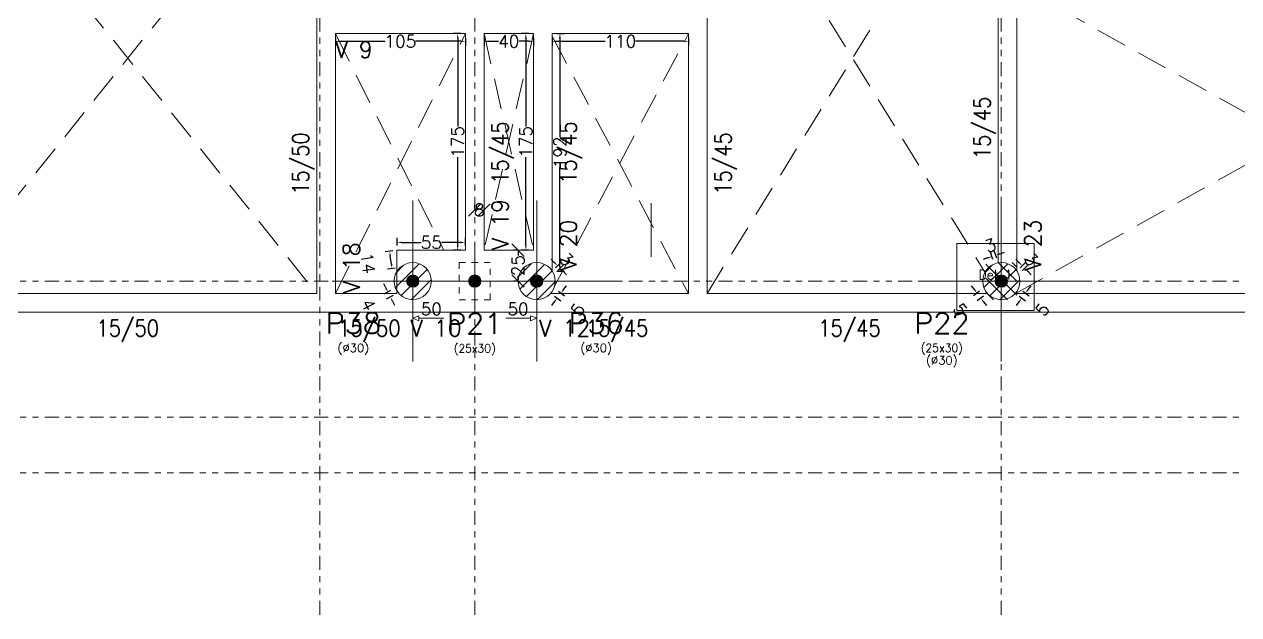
# Model space of a CAD drawing. Header units: metres. Extents: x 0 to 84, y 0 to 59.4.
# Drawn here: x 13.54 to 33.15, y 17 to 26.54 of the extents above; entities that cross this region are included whole.
import ezdxf
from ezdxf.enums import TextEntityAlignment as Align

# ---------------------------------------------------------------- set-up
doc = ezdxf.new("R2010")
doc.units = ezdxf.units.M
for name, pattern in [('CYPE_PUNTO', [0.075, 0, -0.075]), ('CYPE_RAYAPUNTOPUNTO', [0.45, 0.225, -0.075, 0, -0.075, 0, -0.075]), ('TRAZO_HUECO', [0.75, 0.5, -0.25])]:
    doc.linetypes.add(name, pattern=pattern)
doc.layers.get('0').update_dxf_attribs({"lineweight": 0})
for name, color, linetype, lineweight in [('COTA_COTAS', 2, 'Continuous', 0), ('COTA_FORMAS', 3, 'CYPE_RAYAPUNTOPUNTO', 0), ('COTA_TEXTO', 2, 'Continuous', 0), ('CSM_AREA', 5, 'Continuous', 0), ('CSM_LINHAS', 1, 'Continuous', 0), ('LJ_SIMB_ABER', 7, 'Continuous', 0), ('PILAR_BETAO', 2, 'Continuous', 20), ('PILAR_BETAO_APOIADO', 4, 'CYPE_PUNTO', 0), ('PILAR_DIM', 4, 'Continuous', 20), ('PILAR_EIXOS', 1, 'Continuous', 0), ('PILAR_HACH', 4, 'Continuous', 0), ('PILAR_REF', 3, 'Continuous', 20), ('PONTO_FIXO', 1, 'Continuous', 0), ('VIG_DIM_VIGAS', 3, 'Continuous', 15), ('VIG_FACES', 5, 'Continuous', 9), ('VIG_REF_VIGAS', 3, 'Continuous', 15)]:
    doc.layers.add(name, color=color, linetype=linetype, lineweight=lineweight)
doc.styles.add('CYPETXT', font='', dxfattribs={"height": 0.2})
doc.styles.add('CYPETXT_0.3', font='', dxfattribs={"height": 0.2})
doc.styles.get('CYPETXT').set_extended_font_data('romans')
doc.styles.get('CYPETXT_0.3').set_extended_font_data('romans')
doc.dimstyles.new('cype_arrow', dxfattribs={"dimtxt": 0.18, "dimasz": 0.075, "dimexe": 0.075, "dimexo": 0.075, "dimgap": 0, "dimtad": 0, "dimdec": 4, "dimzin": 0, "dimdsep": 46, "dimtxsty": 'CYPETXT_0.3', "dimcen": 0.09, "dimadec": 0, "dimazin": 0, "dimtfac": 1, "dimtdec": 4, "dimtofl": 0, "dimtmove": 2, "dimatfit": 3, "dimfxl": 1, "dimtolj": 1, "dimtzin": 0, "dimarcsym": 0})
doc.dimstyles.new('cype_oblique', dxfattribs={"dimtxt": 0.18, "dimasz": 0.18, "dimexe": 0.075, "dimexo": 0.075, "dimgap": 0, "dimtad": 0, "dimdec": 4, "dimzin": 0, "dimdsep": 46, "dimtxsty": 'CYPETXT_0.3', "dimblk": 'OBLIQUE', "dimtsz": 0.1, "dimcen": 0.09, "dimadec": 0, "dimazin": 0, "dimtfac": 1, "dimtdec": 4, "dimtofl": 0, "dimtmove": 2, "dimatfit": 3, "dimfxl": 1, "dimtolj": 1, "dimtzin": 0, "dimarcsym": 0})

# ---------------------------------------------------------------- blocks, each defined once
blk = doc.blocks.new('Eixos do pilar')
at = {"layer": 'PILAR_EIXOS'}
for p, q in [((0, -0.5), (0, 0.5)), ((-0.5, 0), (0.5, 0))]:
    blk.add_line(p, q, dxfattribs=at)
blk = doc.blocks.new('*D39')
at = {"layer": 'COTA_TEXTO', "color": 0, "lineweight": -2, "transparency": 16777216}
for p, q in [((28.88, 22.253), (28.835, 22.313)), ((28.965, 22.223), (28.865, 22.148)), ((29.025, 22.143), (28.925, 22.068)), ((29.03, 22.053), (29.075, 21.993))]:
    blk.add_line(p, q, dxfattribs=at)
at = {"layer": 'COTA_TEXTO', "color": 0, "transparency": 16777216}
for points in [[(28.89, 22.26), (28.87, 22.245), (28.925, 22.193)], [(29.04, 22.06), (29.02, 22.045), (28.985, 22.113)]]:
    blk.add_solid(points, dxfattribs=at)
at = {"layer": 'Defpoints', "color": 0, "transparency": 16777216}
for p in [(28.925, 22.193), (29.025, 22.268), (29.085, 22.188)]:
    blk.add_point(p, dxfattribs=at)
at = {"layer": 'COTA_TEXTO', "color": 0, "transparency": 16777216, "insert": (28.653, 21.926), "char_height": 0.2, "attachment_point": 5, "rotation": 306.8699, "style": 'CYPETXT_0.3'}
blk.add_mtext('\\A1;5', dxfattribs=at)
blk = doc.blocks.new('*D40')
at = {"layer": 'COTA_TEXTO', "color": 0, "lineweight": -2, "transparency": 16777216}
for p, q in [((29.094, 22.763), (29.023, 22.739)), ((29.181, 22.739), (29.142, 22.858)), ((29.241, 22.759), (29.202, 22.878)), ((29.297, 22.83), (29.368, 22.854))]:
    blk.add_line(p, q, dxfattribs=at)
at = {"layer": 'COTA_TEXTO', "color": 0, "transparency": 16777216}
for points in [[(29.09, 22.775), (29.098, 22.751), (29.165, 22.786)], [(29.293, 22.842), (29.301, 22.818), (29.225, 22.806)]]:
    blk.add_solid(points, dxfattribs=at)
at = {"layer": 'Defpoints', "color": 0, "transparency": 16777216}
for p in [(29.225, 22.806), (29.205, 22.668), (29.265, 22.688)]:
    blk.add_point(p, dxfattribs=at)
at = {"layer": 'COTA_TEXTO', "color": 0, "transparency": 16777216, "insert": (29.14, 22.963), "char_height": 0.2, "attachment_point": 5, "rotation": 18.4349, "style": 'CYPETXT_0.3'}
blk.add_mtext('\\A1;3', dxfattribs=at)
blk = doc.blocks.new('*D59')
at = {"layer": 'COTA_TEXTO', "color": 0, "lineweight": -2, "transparency": 16777216}
for p, q in [((29.6, 22.689), (29.547, 22.742)), ((29.618, 22.601), (29.706, 22.689)), ((29.658, 22.561), (29.746, 22.649)), ((29.746, 22.543), (29.799, 22.49))]:
    blk.add_line(p, q, dxfattribs=at)
at = {"layer": 'COTA_TEXTO', "color": 0, "transparency": 16777216}
for points in [[(29.609, 22.698), (29.592, 22.68), (29.653, 22.636)], [(29.755, 22.552), (29.738, 22.534), (29.693, 22.596)]]:
    blk.add_solid(points, dxfattribs=at)
at = {"layer": 'Defpoints', "color": 0, "transparency": 16777216}
for p in [(29.565, 22.548), (29.693, 22.596), (29.605, 22.508)]:
    blk.add_point(p, dxfattribs=at)
at = {"layer": 'COTA_TEXTO', "color": 0, "transparency": 16777216, "insert": (29.798, 22.741), "char_height": 0.2, "attachment_point": 5, "rotation": 315, "style": 'CYPETXT_0.3'}
blk.add_mtext('\\A1;3', dxfattribs=at)
blk = doc.blocks.new('*D60')
at = {"layer": 'COTA_TEXTO', "color": 0, "lineweight": -2, "transparency": 16777216}
for p, q in [((29.665, 22.223), (29.765, 22.148)), ((29.75, 22.253), (29.795, 22.313)), ((29.6, 22.053), (29.555, 21.993)), ((29.605, 22.143), (29.705, 22.068))]:
    blk.add_line(p, q, dxfattribs=at)
at = {"layer": 'COTA_TEXTO', "color": 0, "transparency": 16777216}
for points in [[(29.74, 22.26), (29.76, 22.245), (29.705, 22.193)], [(29.59, 22.06), (29.61, 22.045), (29.645, 22.113)]]:
    blk.add_solid(points, dxfattribs=at)
at = {"layer": 'Defpoints', "color": 0, "transparency": 16777216}
for p in [(29.545, 22.188), (29.605, 22.268), (29.645, 22.113)]:
    blk.add_point(p, dxfattribs=at)
at = {"layer": 'COTA_TEXTO', "color": 0, "transparency": 16777216, "insert": (29.977, 21.926), "char_height": 0.2, "attachment_point": 5, "rotation": 53.1301, "style": 'CYPETXT_0.3'}
blk.add_mtext('\\A1;5', dxfattribs=at)
blk = doc.blocks.new('*D85')
at = {"layer": 'COTA_TEXTO', "color": 0, "lineweight": -2, "transparency": 16777216}
for p, q in [((21.69, 26.388), (21.565, 26.388)), ((21.64, 26.313), (21.64, 24.884)), ((21.64, 22.963), (21.64, 24.392)), ((21.69, 22.888), (21.565, 22.888))]:
    blk.add_line(p, q, dxfattribs=at)
at = {"layer": 'COTA_TEXTO', "color": 0, "transparency": 16777216}
for points in [[(21.628, 26.313), (21.653, 26.313), (21.64, 26.388)], [(21.628, 22.963), (21.653, 22.963), (21.64, 22.888)]]:
    blk.add_solid(points, dxfattribs=at)
at = {"layer": 'Defpoints', "color": 0, "transparency": 16777216}
for p in [(21.64, 26.388), (21.765, 26.388), (21.765, 22.888)]:
    blk.add_point(p, dxfattribs=at)
at = {"layer": 'COTA_TEXTO', "color": 0, "transparency": 16777216, "insert": (21.64, 24.638), "char_height": 0.2, "attachment_point": 5, "rotation": 90, "style": 'CYPETXT_0.3'}
blk.add_mtext('\\A1;175', dxfattribs=at)
blk = doc.blocks.new('*D86')
at = {"layer": 'COTA_TEXTO', "color": 0, "lineweight": -2, "transparency": 16777216}
for p, q in [((20.965, 26.313), (20.965, 26.188)), ((21.765, 26.313), (21.765, 26.188)), ((21.04, 26.263), (21.2, 26.263)), ((21.69, 26.263), (21.53, 26.263))]:
    blk.add_line(p, q, dxfattribs=at)
at = {"layer": 'COTA_TEXTO', "color": 0, "transparency": 16777216}
for points in [[(21.04, 26.275), (21.04, 26.25), (20.965, 26.263)], [(21.69, 26.275), (21.69, 26.25), (21.765, 26.263)]]:
    blk.add_solid(points, dxfattribs=at)
at = {"layer": 'Defpoints', "color": 0, "transparency": 16777216}
for p in [(20.965, 26.388), (21.765, 26.388), (20.965, 26.263)]:
    blk.add_point(p, dxfattribs=at)
at = {"layer": 'COTA_TEXTO', "color": 0, "transparency": 16777216, "insert": (21.365, 26.263), "char_height": 0.2, "attachment_point": 5, "style": 'CYPETXT_0.3'}
blk.add_mtext('\\A1;40', dxfattribs=at)
blk = doc.blocks.new('*D87')
at = {"layer": 'COTA_TEXTO', "color": 0, "lineweight": -2, "transparency": 16777216}
for p, q in [((22.1, 22.689), (22.047, 22.742)), ((22.118, 22.601), (22.206, 22.689)), ((22.158, 22.561), (22.246, 22.649)), ((22.246, 22.543), (22.299, 22.49))]:
    blk.add_line(p, q, dxfattribs=at)
at = {"layer": 'COTA_TEXTO', "color": 0, "transparency": 16777216}
for points in [[(22.109, 22.698), (22.092, 22.68), (22.153, 22.636)], [(22.255, 22.552), (22.238, 22.534), (22.193, 22.596)]]:
    blk.add_solid(points, dxfattribs=at)
at = {"layer": 'Defpoints', "color": 0, "transparency": 16777216}
for p in [(22.065, 22.548), (22.193, 22.596), (22.105, 22.508)]:
    blk.add_point(p, dxfattribs=at)
at = {"layer": 'COTA_TEXTO', "color": 0, "transparency": 16777216, "insert": (22.298, 22.741), "char_height": 0.2, "attachment_point": 5, "rotation": 315, "style": 'CYPETXT_0.3'}
blk.add_mtext('\\A1;3', dxfattribs=at)
blk = doc.blocks.new('*D88')
at = {"layer": 'COTA_TEXTO', "color": 0, "lineweight": -2, "transparency": 16777216}
for p, q in [((22.165, 22.223), (22.265, 22.148)), ((22.25, 22.253), (22.295, 22.313)), ((22.1, 22.053), (22.055, 21.993)), ((22.105, 22.143), (22.205, 22.068))]:
    blk.add_line(p, q, dxfattribs=at)
at = {"layer": 'COTA_TEXTO', "color": 0, "transparency": 16777216}
for points in [[(22.24, 22.26), (22.26, 22.245), (22.205, 22.193)], [(22.09, 22.06), (22.11, 22.045), (22.145, 22.113)]]:
    blk.add_solid(points, dxfattribs=at)
at = {"layer": 'Defpoints', "color": 0, "transparency": 16777216}
for p in [(22.045, 22.188), (22.105, 22.268), (22.145, 22.113)]:
    blk.add_point(p, dxfattribs=at)
at = {"layer": 'COTA_TEXTO', "color": 0, "transparency": 16777216, "insert": (22.477, 21.926), "char_height": 0.2, "attachment_point": 5, "rotation": 53.1301, "style": 'CYPETXT_0.3'}
blk.add_mtext('\\A1;5', dxfattribs=at)
blk = doc.blocks.new('*D89')
at = {"layer": 'COTA_TEXTO', "color": 0, "lineweight": -2, "transparency": 16777216}
for p, q in [((22.065, 26.313), (22.065, 26.188)), ((24.265, 26.313), (24.265, 26.188)), ((22.14, 26.263), (22.919, 26.263)), ((24.19, 26.263), (23.411, 26.263))]:
    blk.add_line(p, q, dxfattribs=at)
at = {"layer": 'COTA_TEXTO', "color": 0, "transparency": 16777216}
for points in [[(22.14, 26.275), (22.14, 26.25), (22.065, 26.263)], [(24.19, 26.275), (24.19, 26.25), (24.265, 26.263)]]:
    blk.add_solid(points, dxfattribs=at)
at = {"layer": 'Defpoints', "color": 0, "transparency": 16777216}
for p in [(22.065, 26.388), (24.265, 26.388), (22.065, 26.263)]:
    blk.add_point(p, dxfattribs=at)
at = {"layer": 'COTA_TEXTO', "color": 0, "transparency": 16777216, "insert": (23.165, 26.263), "char_height": 0.2, "attachment_point": 5, "style": 'CYPETXT_0.3'}
blk.add_mtext('\\A1;110', dxfattribs=at)
blk = doc.blocks.new('*D90')
at = {"layer": 'COTA_TEXTO', "color": 0, "lineweight": -2, "transparency": 16777216}
for p, q in [((22.14, 26.388), (22.265, 26.388)), ((22.19, 26.313), (22.19, 24.713)), ((22.19, 22.623), (22.19, 24.223)), ((22.14, 22.548), (22.265, 22.548))]:
    blk.add_line(p, q, dxfattribs=at)
at = {"layer": 'COTA_TEXTO', "color": 0, "transparency": 16777216}
for points in [[(22.177, 26.313), (22.203, 26.313), (22.19, 26.388)], [(22.177, 22.623), (22.203, 22.623), (22.19, 22.548)]]:
    blk.add_solid(points, dxfattribs=at)
at = {"layer": 'Defpoints', "color": 0, "transparency": 16777216}
for p in [(22.065, 26.388), (22.065, 22.548), (22.19, 22.548)]:
    blk.add_point(p, dxfattribs=at)
at = {"layer": 'COTA_TEXTO', "color": 0, "transparency": 16777216, "insert": (22.19, 24.468), "char_height": 0.2, "attachment_point": 5, "rotation": 90, "style": 'CYPETXT_0.3'}
blk.add_mtext('\\A1;192', dxfattribs=at)
blk = doc.blocks.new('*D91')
at = {"layer": 'COTA_TEXTO', "color": 0, "lineweight": -2, "transparency": 16777216}
for p, q in [((19.38, 22.279), (19.346, 22.346)), ((19.458, 22.234), (19.346, 22.178)), ((19.498, 22.154), (19.386, 22.098)), ((19.487, 22.065), (19.52, 21.998))]:
    blk.add_line(p, q, dxfattribs=at)
at = {"layer": 'COTA_TEXTO', "color": 0, "transparency": 16777216}
for points in [[(19.391, 22.285), (19.368, 22.273), (19.413, 22.212)], [(19.498, 22.071), (19.476, 22.059), (19.453, 22.132)]]:
    blk.add_solid(points, dxfattribs=at)
at = {"layer": 'Defpoints', "color": 0, "transparency": 16777216}
for p in [(19.413, 22.212), (19.525, 22.268), (19.565, 22.188)]:
    blk.add_point(p, dxfattribs=at)
at = {"layer": 'COTA_TEXTO', "color": 0, "transparency": 16777216, "insert": (19.098, 22.004), "char_height": 0.2, "attachment_point": 5, "rotation": 296.5651, "style": 'CYPETXT_0.3'}
blk.add_mtext('\\A1;4', dxfattribs=at)
blk = doc.blocks.new('*D92')
at = {"layer": 'COTA_TEXTO', "color": 0, "lineweight": -2, "transparency": 16777216}
for p, q in [((19.491, 22.877), (19.367, 22.86)), ((19.471, 22.664), (19.452, 22.796)), ((19.531, 22.597), (19.407, 22.58))]:
    blk.add_line(p, q, dxfattribs=at)
at = {"layer": 'COTA_TEXTO', "color": 0, "transparency": 16777216}
for points in [[(19.464, 22.798), (19.439, 22.794), (19.441, 22.87)], [(19.483, 22.666), (19.458, 22.663), (19.481, 22.59)]]:
    blk.add_solid(points, dxfattribs=at)
at = {"layer": 'Defpoints', "color": 0, "transparency": 16777216}
for p in [(19.441, 22.87), (19.565, 22.888), (19.605, 22.608)]:
    blk.add_point(p, dxfattribs=at)
at = {"layer": 'COTA_TEXTO', "color": 0, "transparency": 16777216, "insert": (19.09, 22.677), "char_height": 0.2, "attachment_point": 5, "rotation": 278.1301, "style": 'CYPETXT_0.3'}
blk.add_mtext('\\A1;14', dxfattribs=at)
blk = doc.blocks.new('*D93')
at = {"layer": 'COTA_TEXTO', "color": 0, "lineweight": -2, "transparency": 16777216}
for p, q in [((19.565, 22.963), (19.565, 23.088)), ((19.64, 23.013), (19.951, 23.013)), ((20.59, 23.013), (20.279, 23.013)), ((20.665, 22.963), (20.665, 23.088))]:
    blk.add_line(p, q, dxfattribs=at)
at = {"layer": 'COTA_TEXTO', "color": 0, "transparency": 16777216}
for points in [[(19.64, 23.025), (19.64, 23), (19.565, 23.013)], [(20.59, 23.025), (20.59, 23), (20.665, 23.013)]]:
    blk.add_solid(points, dxfattribs=at)
at = {"layer": 'Defpoints', "color": 0, "transparency": 16777216}
for p in [(20.665, 23.013), (19.565, 22.888), (20.665, 22.888)]:
    blk.add_point(p, dxfattribs=at)
at = {"layer": 'COTA_TEXTO', "color": 0, "transparency": 16777216, "insert": (20.115, 23.013), "char_height": 0.2, "attachment_point": 5, "style": 'CYPETXT_0.3'}
blk.add_mtext('\\A1;55', dxfattribs=at)
blk = doc.blocks.new('*D94')
at = {"layer": 'COTA_TEXTO', "color": 0, "lineweight": -2, "transparency": 16777216}
for p, q in [((20.59, 26.388), (20.465, 26.388)), ((20.54, 26.313), (20.54, 24.884)), ((20.54, 22.963), (20.54, 24.392)), ((20.59, 22.888), (20.465, 22.888))]:
    blk.add_line(p, q, dxfattribs=at)
at = {"layer": 'COTA_TEXTO', "color": 0, "transparency": 16777216}
for points in [[(20.528, 26.313), (20.553, 26.313), (20.54, 26.388)], [(20.528, 22.963), (20.553, 22.963), (20.54, 22.888)]]:
    blk.add_solid(points, dxfattribs=at)
at = {"layer": 'Defpoints', "color": 0, "transparency": 16777216}
for p in [(20.54, 26.388), (20.665, 26.388), (20.665, 22.888)]:
    blk.add_point(p, dxfattribs=at)
at = {"layer": 'COTA_TEXTO', "color": 0, "transparency": 16777216, "insert": (20.54, 24.638), "char_height": 0.2, "attachment_point": 5, "rotation": 90, "style": 'CYPETXT_0.3'}
blk.add_mtext('\\A1;175', dxfattribs=at)
blk = doc.blocks.new('*D95')
at = {"layer": 'COTA_TEXTO', "color": 0, "lineweight": -2, "transparency": 16777216}
for p, q in [((18.565, 26.313), (18.565, 26.188)), ((20.665, 26.313), (20.665, 26.188)), ((18.64, 26.263), (19.369, 26.263)), ((20.59, 26.263), (19.861, 26.263))]:
    blk.add_line(p, q, dxfattribs=at)
at = {"layer": 'COTA_TEXTO', "color": 0, "transparency": 16777216}
for points in [[(18.64, 26.275), (18.64, 26.25), (18.565, 26.263)], [(20.59, 26.275), (20.59, 26.25), (20.665, 26.263)]]:
    blk.add_solid(points, dxfattribs=at)
at = {"layer": 'Defpoints', "color": 0, "transparency": 16777216}
for p in [(18.565, 26.388), (20.665, 26.388), (18.565, 26.263)]:
    blk.add_point(p, dxfattribs=at)
at = {"layer": 'COTA_TEXTO', "color": 0, "transparency": 16777216, "insert": (19.615, 26.263), "char_height": 0.2, "attachment_point": 5, "style": 'CYPETXT_0.3'}
blk.add_mtext('\\A1;105', dxfattribs=at)
blk = doc.blocks.new('*D152')
at = {"layer": 'COTA_COTAS', "color": 0, "lineweight": -2, "transparency": 16777216}
for p, q in [((20.715, 23.438), (20.915, 23.638)), ((20.815, 23.563), (20.815, 23.613)), ((20.815, 23.538), (20.822, 23.538)), ((20.865, 23.438), (21.065, 23.638)), ((20.965, 23.538), (20.958, 23.538)), ((20.965, 23.563), (20.965, 23.613))]:
    blk.add_line(p, q, dxfattribs=at)
at = {"layer": 'Defpoints', "color": 0, "transparency": 16777216}
for p in [(20.815, 23.538), (20.815, 23.488), (20.965, 23.488)]:
    blk.add_point(p, dxfattribs=at)
at = {"layer": 'COTA_COTAS', "color": 0, "transparency": 16777216, "insert": (20.89, 23.538), "char_height": 0.2, "attachment_point": 5, "style": 'CYPETXT_0.3'}
blk.add_mtext('\\A1;8', dxfattribs=at)
blk = doc.blocks.new('_OBLIQUE')
at = {"color": 0, "linetype": 'ByBlock', "lineweight": -2}
blk.add_line((-0.5, -0.5), (0.5, 0.5), dxfattribs=at)
blk = doc.blocks.new('*D153')
at = {"layer": 'COTA_COTAS', "color": 0, "lineweight": -2, "transparency": 16777216}
for p, q in [((21.615, 22.788), (21.415, 22.988)), ((21.49, 22.888), (21.44, 22.888)), ((21.515, 22.888), (21.515, 22.804)), ((21.615, 22.288), (21.415, 22.488)), ((21.49, 22.388), (21.44, 22.388)), ((21.515, 22.388), (21.515, 22.472))]:
    blk.add_line(p, q, dxfattribs=at)
at = {"layer": 'Defpoints', "color": 0, "transparency": 16777216}
for p in [(21.565, 22.888), (21.515, 22.388), (21.565, 22.388)]:
    blk.add_point(p, dxfattribs=at)
at = {"layer": 'COTA_COTAS', "color": 0, "transparency": 16777216, "insert": (21.515, 22.638), "char_height": 0.2, "attachment_point": 5, "rotation": 90, "style": 'CYPETXT_0.3'}
blk.add_mtext('\\A1;25', dxfattribs=at)
blk = doc.blocks.new('Ponto fixo Centro')
at = {"layer": 'PONTO_FIXO'}
h = blk.add_hatch(color=256, dxfattribs=at)
edge = h.paths.add_edge_path(flags=0)
edge.add_arc((0, 0), 0.001, 0, 360)
blk.add_circle((0, 0), 0.001, dxfattribs=at)

msp = doc.modelspace()

# ---------------------------------------------------------------- linework, layer by layer
at = {"layer": 'COTA_COTAS'}
for p, q in [((20.965, 22.88789), (20.965, 23.58789)), ((20.965, 22.88789), (21.665, 22.88789)), ((19.815, 22.38789), (19.815, 21.68789)), ((21.815, 22.38789), (21.815, 21.68789))]:
    msp.add_line(p, q, dxfattribs=at)
for points in [[(20.315, 21.78789), (19.915, 21.78789), (19.915, 21.82789), (19.815, 21.78789), (19.915, 21.74789), (19.915, 21.78789)], [(21.315, 21.78789), (21.715, 21.78789), (21.715, 21.74789), (21.815, 21.78789), (21.715, 21.82789), (21.715, 21.78789)]]:
    msp.add_lwpolyline(points, dxfattribs=at)
at = {"layer": 'COTA_FORMAS'}
for p, q in [((18.315, 16.99789), (18.315, 40.9879)), ((20.815, 16.99789), (20.815, 40.9879)), ((29.315, 16.99789), (29.315, 40.9879)), ((2.275, 22.38789), (82.265, 22.38789)), ((2.275, 20.1879), (82.265, 20.1879)), ((2.275, 19.28789), (82.265, 19.28789))]:
    msp.add_line(p, q, dxfattribs=at)
at = {"layer": 'CSM_AREA', "lineweight": 9}
msp.add_lwpolyline([(28.595, 21.9119), (29.845, 21.9119), (29.845, 22.99389), (28.595, 22.99389), (28.595, 21.9119)], close=True, dxfattribs=at)
at = {"layer": 'CSM_LINHAS', "lineweight": 9}
for p, q in [((19.815, 22.38789), (19.815, 23.68789)), ((21.815, 22.38789), (21.815, 23.68789)), ((23.665, 23.64789), (23.665, 22.7779)), ((29.315, 22.38789), (29.315, 23.68789)), ((19.815, 22.38789), (18.515, 22.38789)), ((19.815, 22.38789), (21.115, 22.38789)), ((19.815, 22.38789), (19.815, 21.08789)), ((21.815, 22.38789), (20.515, 22.38789)), ((21.815, 22.38789), (23.115, 22.38789)), ((21.815, 22.38789), (21.815, 21.08789)), ((29.315, 22.38789), (28.015, 22.38789)), ((29.315, 22.38789), (30.615, 22.38789)), ((29.315, 22.38789), (29.315, 21.08789)), ((13.7729, 21.88789), (80.265, 21.88789))]:
    msp.add_line(p, q, dxfattribs=at)
at = {"layer": 'LJ_SIMB_ABER', "linetype": 'TRAZO_HUECO'}
for p, q in [((12.165, 29.78789), (18.265, 22.18789)), ((24.565, 29.78789), (29.05137, 22.53333)), ((24.565, 22.18789), (29.08028, 29.4892)), ((12.31935, 22.38019), (17.85288, 29.27443)), ((29.54217, 22.18789), (38.485, 27.1879)), ((29.565, 27.17513), (38.36181, 22.25677)), ((18.565, 22.18789), (20.665, 26.38789)), ((18.565, 26.38789), (20.315, 22.88789)), ((20.965, 26.38789), (21.765, 22.88789)), ((21.765, 26.38789), (20.965, 22.88789)), ((22.065, 26.34476), (24.265, 22.18789)), ((22.10453, 22.30573), (24.265, 26.38789))]:
    msp.add_line(p, q, dxfattribs=at)
at = {"layer": 'PILAR_BETAO'}
for centre in [(19.815, 22.38789), (21.815, 22.38789), (29.315, 22.38789)]:
    msp.add_circle(centre, 0.3, dxfattribs=at)
at = {"layer": 'PILAR_BETAO_APOIADO'}
msp.add_lwpolyline([(20.565, 22.08789), (21.065, 22.08789), (21.065, 22.68789), (20.565, 22.68789), (20.565, 22.08789)], close=True, dxfattribs=at)
at = {"layer": 'PILAR_HACH'}
for p, q in [((19.53443, 22.28588), (19.91701, 22.66847)), ((19.55754, 22.53526), (19.66763, 22.64536)), ((19.62934, 22.15452), (20.04838, 22.57356)), ((21.52787, 22.46913), (21.73377, 22.67503)), ((21.54674, 22.26172), (21.94117, 22.65616)), ((21.65046, 22.13918), (22.06372, 22.55243)), ((29.03561, 22.28355), (29.41934, 22.66728)), ((29.05389, 22.5281), (29.1748, 22.64901)), ((29.565, 22.16329), (29.065, 22.66329)), ((29.13109, 22.15276), (29.55014, 22.5718)), ((29.565, 22.38956), (29.26667, 22.68789)), ((29.565, 22.61584), (29.49294, 22.68789)), ((19.79255, 22.09145), (20.11144, 22.41035)), ((21.82742, 22.08986), (22.11303, 22.37547)), ((29.41412, 22.08789), (29.065, 22.43701)), ((29.29558, 22.09097), (29.61192, 22.40732)), ((29.18785, 22.08789), (29.065, 22.21074))]:
    msp.add_line(p, q, dxfattribs=at)
at = {"layer": 'VIG_FACES'}
for p, q in [((24.565, 22.18789), (24.565, 29.78789)), ((18.265, 29.27484), (18.265, 22.18789)), ((29.265, 29.38209), (29.265, 22.6837)), ((29.565, 27.1879), (29.565, 22.55373)), ((18.565, 26.38789), (18.565, 22.18789)), ((20.665, 26.38789), (18.565, 26.38789)), ((20.665, 26.38789), (20.665, 22.88789)), ((20.965, 26.38789), (20.965, 22.88789)), ((21.765, 26.38789), (20.965, 26.38789)), ((21.765, 26.38789), (21.765, 22.88789)), ((24.265, 26.38789), (22.065, 26.38789)), ((22.065, 26.38789), (22.065, 22.55373)), ((24.265, 22.18789), (24.265, 26.38789)), ((19.55642, 22.88789), (20.665, 22.88789)), ((19.55642, 22.88789), (19.55642, 22.18789)), ((20.965, 22.88789), (21.765, 22.88789)), ((18.265, 22.18789), (12.23861, 22.18789)), ((19.55642, 22.18789), (18.565, 22.18789)), ((24.265, 22.18789), (22.03861, 22.18789)), ((29.09139, 22.18789), (24.565, 22.18789)), ((29.53861, 22.18789), (38.41139, 22.18789)), ((18.415, 21.88789), (12.015, 21.88789)), ((19.7768, 21.88789), (18.415, 21.88789)), ((19.7768, 21.88789), (20.815, 21.88789)), ((20.815, 21.88789), (21.8532, 21.88789)), ((24.415, 21.88789), (21.8532, 21.88789)), ((29.315, 21.88789), (24.415, 21.88789)), ((29.315, 21.88789), (38.635, 21.88789))]:
    msp.add_line(p, q, dxfattribs=at)

# ---------------------------------------------------------------- block references
at = {"layer": 'PILAR_EIXOS', "zscale": 2}
for p in [(19.815, 22.38789), (21.815, 22.38789), (29.315, 22.38789)]:
    msp.add_blockref('Eixos do pilar', p, dxfattribs=at)
at = {"layer": 'PILAR_EIXOS', "xscale": 0.9000000000000001, "zscale": 2}
msp.add_blockref('Eixos do pilar', (20.815, 22.38789), dxfattribs=at)
at = {"layer": 'PONTO_FIXO', "xscale": 100, "yscale": 100, "zscale": 100}
for p in [(19.815, 22.38789), (20.815, 22.38789), (21.815, 22.38789), (29.315, 22.38789)]:
    msp.add_blockref('Ponto fixo Centro', p, dxfattribs=at)

# ---------------------------------------------------------------- texts
at = {"layer": 'COTA_TEXTO', "style": 'CYPETXT', "width": 0.872087}
for p, p2 in [((19.947, 21.83789), (20.283, 21.83789)), ((21.347, 21.83789), (21.683, 21.83789))]:
    msp.add_text('50', height=0.2, dxfattribs=at).set_placement(p, p2, align=Align.FIT)
at = {"layer": 'CSM_AREA', "style": 'CYPETXT', "width": 0.793147}
msp.add_text('Det 1', height=0.153333, dxfattribs=at).set_placement((28.95, 22.41456), (29.49, 22.41456), align=Align.FIT)
at = {"layer": 'PILAR_DIM', "lineweight": 0, "style": 'CYPETXT'}
for s, width, p, p2 in [('(%%c30)', 0.913343, (18.59937, 21.24243), (19.11137, 21.24243)), ('(25x30)', 0.842426, (20.476, 21.23456), (21.154, 21.23456)), ('(%%c30)', 0.913343, (22.51863, 21.24243), (23.03063, 21.24243)), ('(25x30)', 0.842426, (28.01637, 21.24243), (28.69437, 21.24243)), ('(%%c30)', 0.913343, (28.09937, 21.04243), (28.61137, 21.04243))]:
    msp.add_text(s, height=0.133333, dxfattribs=dict(at, width=width)).set_placement(p, p2, align=Align.FIT)
at = {"layer": 'PILAR_REF', "style": 'CYPETXT', "width": 0.914221}
for s, p, p2 in [('P38', (18.40787, 21.54243), (19.30287, 21.54243)), ('P21', (20.3675, 21.53456), (21.2625, 21.53456)), ('P36', (22.32713, 21.54243), (23.22213, 21.54243)), ('P22', (27.90787, 21.54243), (28.80287, 21.54243))]:
    msp.add_text(s, height=0.333333, dxfattribs=at).set_placement(p, p2, align=Align.FIT)
at = {"layer": 'VIG_DIM_VIGAS', "style": 'CYPETXT', "width": 0.769756}
for s, p, p2 in [('15/45', (29.13833, 24.35889), (29.13833, 25.36689)), ('15/45', (21.35833, 23.95889), (21.35833, 24.96689)), ('15/45', (22.45833, 23.95889), (22.45833, 24.96689)), ('15/50', (18.13833, 23.78389), (18.13833, 24.79189)), ('15/45', (24.95833, 23.78389), (24.95833, 24.79189))]:
    msp.add_text(s, height=0.266667, rotation=90, dxfattribs=at).set_placement(p, p2, align=Align.FIT)
for s, p, p2 in [('15/50', (14.711, 21.49456), (15.719, 21.49456)), ('15/50', (18.611, 21.49456), (19.619, 21.49456)), ('15/45', (22.611, 21.49456), (23.619, 21.49456)), ('15/45', (26.361, 21.49456), (27.369, 21.49456))]:
    msp.add_text(s, height=0.266667, dxfattribs=at).set_placement(p, p2, align=Align.FIT)
at = {"layer": 'VIG_REF_VIGAS', "style": 'CYPETXT'}
for s, width, p, p2 in [('V 9', 0.796702, (18.565, 25.99456), (19.169, 25.99456)), ('V 10', 0.815779, (19.7768, 21.49456), (20.6048, 21.49456)), ('V 12', 0.815779, (21.8532, 21.49456), (22.6812, 21.49456))]:
    msp.add_text(s, height=0.266667, dxfattribs=dict(at, width=width)).set_placement(p, p2, align=Align.FIT)
at = {"layer": 'VIG_REF_VIGAS', "style": 'CYPETXT', "width": 0.815779}
for s, p, p2 in [('V 19', (21.35833, 22.88789), (21.35833, 23.71589)), ('V 20', (22.45833, 22.55373), (22.45833, 23.38173)), ('V 23', (29.95833, 22.55373), (29.95833, 23.38173)), ('V 18', (18.95833, 22.18789), (18.95833, 23.01589))]:
    msp.add_text(s, height=0.266667, rotation=90, dxfattribs=at).set_placement(p, p2, align=Align.FIT)

# ---------------------------------------------------------------- dimensions: what is measured, and where the dimension line sits
at = {"layer": 'COTA_COTAS'}
for p1, p2, text, picture, middle in [((20.965, 23.4879), (20.815, 23.4879), '8', '*D152', (20.89, 23.53789)), ((21.565, 22.88789), (21.565, 22.38789), '25', '*D153', (21.515, 22.63789))]:
    dim = msp.add_aligned_dim(p1=p1, p2=p2, distance=-0.05, text=text, dimstyle='cype_oblique', dxfattribs=at)
    dim.commit()
    dim.dimension.update_dxf_attribs({"geometry": picture, "text_midpoint": middle})
at = {"layer": 'COTA_TEXTO'}
for p1, p2, text, picture, middle in [((20.665, 26.38789), (18.565, 26.38789), '105', '*D95', (19.615, 26.2629)), ((20.665, 22.88789), (20.665, 26.38789), '175', '*D94', (20.54, 24.6379)), ((21.765, 26.38789), (20.965, 26.38789), '40', '*D86', (21.365, 26.2629)), ((21.765, 22.88789), (21.765, 26.38789), '175', '*D85', (21.64, 24.6379)), ((22.065, 26.38789), (22.065, 22.5479), '192', '*D90', (22.19, 24.46789)), ((24.265, 26.38789), (22.065, 26.38789), '110', '*D89', (23.165, 26.2629)), ((19.565, 22.88789), (20.665, 22.88789), '55', '*D93', (20.115, 23.0129)), ((29.205, 22.6679), (29.265, 22.68789), '3', '*D40', (29.13984, 22.96337)), ((19.605, 22.60789), (19.565, 22.88789), '14', '*D92', (19.09003, 22.67718)), ((22.065, 22.5479), (22.105, 22.5079), '3', '*D87', (22.29778, 22.74068)), ((29.565, 22.5479), (29.605, 22.5079), '3', '*D59', (29.79778, 22.74068)), ((19.565, 22.18789), (19.525, 22.26789), '4', '*D91', (19.09779, 22.00429)), ((22.105, 22.26789), (22.045, 22.18789), '5', '*D88', (22.47721, 21.92624)), ((29.085, 22.18789), (29.025, 22.26789), '5', '*D39', (28.65279, 21.92624)), ((29.605, 22.26789), (29.545, 22.18789), '5', '*D60', (29.97721, 21.92624))]:
    dim = msp.add_aligned_dim(p1=p1, p2=p2, distance=0.125, text=text, dimstyle='cype_arrow', dxfattribs=at)
    dim.commit()
    dim.dimension.update_dxf_attribs({"geometry": picture, "text_midpoint": middle})

doc.saveas('drawing.dxf')
